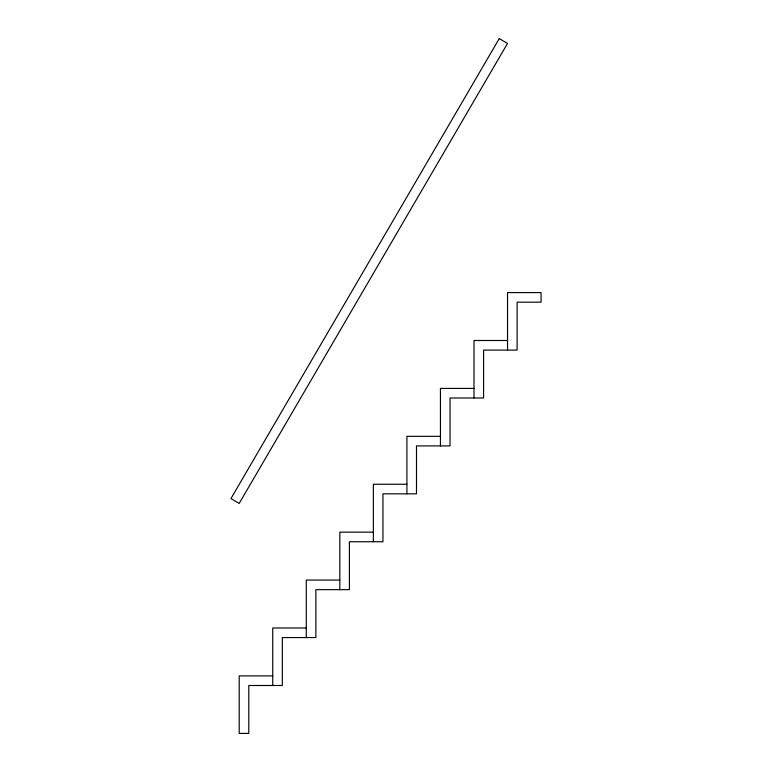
<?xml version="1.0" encoding="UTF-8"?>
<svg xmlns="http://www.w3.org/2000/svg" width="772" height="772" viewBox="0 0 772 772"><rect width="100%" height="100%" fill="white"/><g stroke="black" fill="none" stroke-linecap="round" stroke-linejoin="round"><path stroke-width="1.16" d="M507.532 340.5L473.989 340.5L473.989 397.995M473.989 388.412L440.445 388.412L440.445 445.907M440.445 436.325L406.912 436.325L406.912 493.829M406.912 484.247L373.368 484.247L373.368 541.741M373.368 532.159L339.825 532.159L339.825 589.654M339.825 580.071L306.291 580.071L306.291 637.566M306.291 627.983L272.748 627.983L272.748 685.488M272.748 675.905L239.204 675.905L239.204 733.4L248.787 733.4L248.787 685.488L282.33 685.488L282.33 637.566L315.873 637.566L315.873 589.654L349.407 589.654L349.407 541.741L382.951 541.741L382.951 493.829L416.494 493.829L416.494 445.907L450.028 445.907L450.028 397.995L483.571 397.995L483.571 350.083L517.115 350.083L517.115 302.17L541.066 302.17L541.066 292.588L507.532 292.588L507.532 350.083M499.252 38.6L230.934 498.577L239.204 503.412L507.532 43.425L499.252 38.6"/></g></svg>
